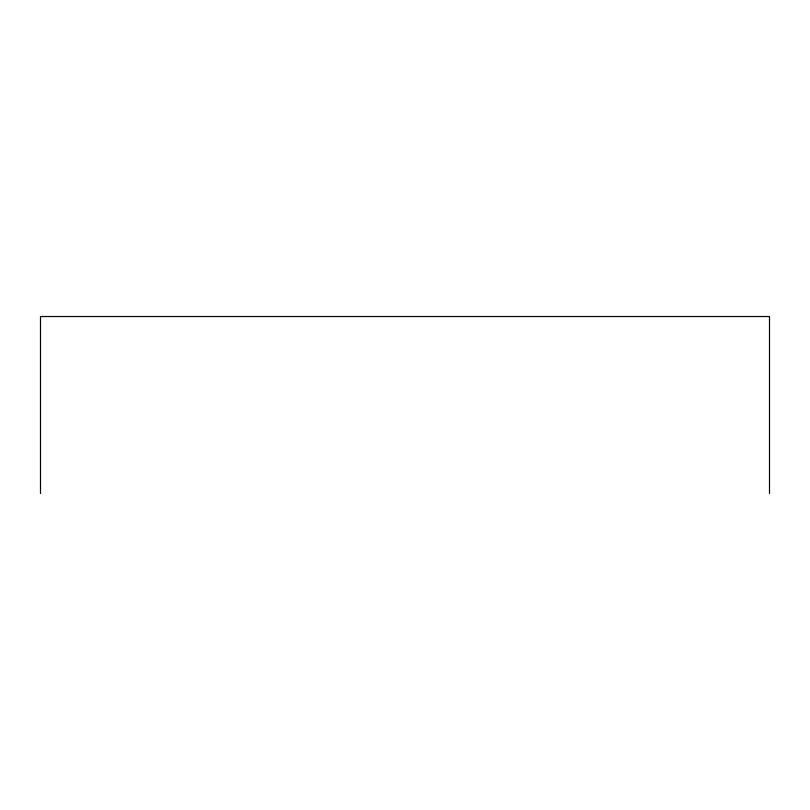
<?xml version="1.0" encoding="UTF-8"?>
<svg xmlns="http://www.w3.org/2000/svg" width="810" height="810" viewBox="0 0 810 810"><rect width="100%" height="100%" fill="white"/><g stroke="black" fill="none" stroke-linecap="round" stroke-linejoin="round"><path stroke-width="1.21" d="M769.5 493.472L769.5 316.528L40.5 316.528L40.5 493.472"/></g></svg>
